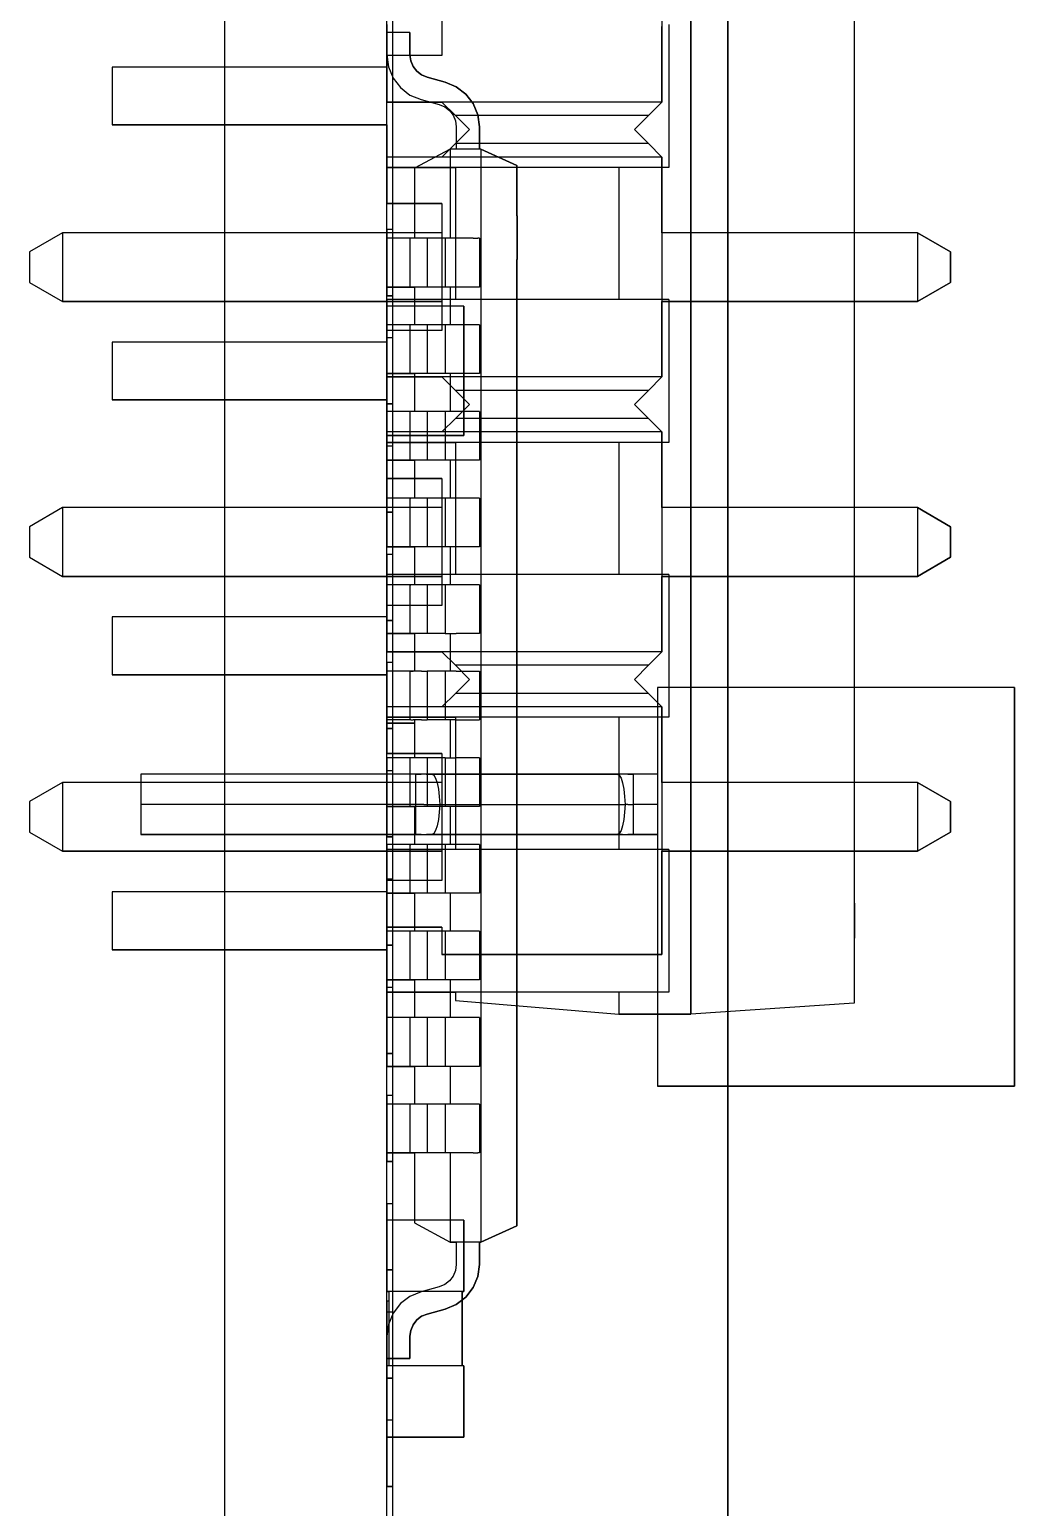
# Model space of a CAD drawing. Header units: inches. Extents: x 0 to 841, y -594 to 0.
# Drawn here: x 547.54 to 565.74, y -295.31 to -268.01 of the extents above; entities that cross this region are included whole.
import ezdxf

# ---------------------------------------------------------------- set-up
doc = ezdxf.new("R2010")
doc.units = ezdxf.units.IN
doc.header["$MEASUREMENT"] = 0

msp = doc.modelspace()

# ---------------------------------------------------------------- linework, layer by layer
at = {"color": 18, "true_color": 0x000000}
for p, q in [((551.146, -165.315), (551.146, -405.315)), ((554.146, -405.315), (554.146, -165.315)), ((559.764, -286.203), (559.764, -247.187)), ((559.764, -247.187), (559.764, -286.203)), ((562.782, -247.391), (562.782, -285.999)), ((554.248, -264.159), (554.248, -312.471)), ((560.448, -303.107), (560.446, -264.159)), ((560.446, -264.159), (560.446, -312.471)), ((559.226, -265.283), (559.226, -269.347)), ((554.248, -266.141), (554.248, -271.705)), ((555.162, -266.141), (555.162, -268.489)), ((554.146, -267.915), (554.146, -268.701)), ((554.146, -267.915), (554.146, -268.701)), ((554.572, -268.065), (554.146, -268.065)), ((554.146, -268.065), (554.146, -268.477)), ((554.572, -268.065), (554.146, -268.065)), ((554.146, -268.065), (554.146, -268.477)), ((554.572, -268.477), (554.572, -268.065)), ((554.572, -268.065), (554.572, -268.477)), ((555.162, -267.951), (555.162, -268.489)), ((559.226, -269.347), (559.226, -267.951)), ((559.354, -267.915), (559.354, -270.555)), ((554.146, -268.701), (549.066, -268.701)), ((549.066, -268.701), (549.066, -269.769)), ((554.146, -268.701), (549.066, -268.701)), ((549.066, -268.701), (549.066, -269.769)), ((554.146, -268.477), (554.176, -268.699)), ((554.146, -268.477), (554.176, -268.699)), ((555.162, -268.489), (554.146, -268.489)), ((554.146, -268.489), (554.146, -269.347)), ((554.146, -268.489), (554.146, -269.347)), ((555.162, -268.489), (554.146, -268.489)), ((554.176, -268.699), (554.26, -268.903)), ((554.176, -268.699), (554.26, -268.903)), ((554.588, -268.587), (554.572, -268.477)), ((554.572, -268.477), (554.588, -268.587)), ((554.63, -268.691), (554.588, -268.587)), ((554.588, -268.587), (554.63, -268.691)), ((554.698, -268.779), (554.63, -268.691)), ((554.63, -268.691), (554.698, -268.779)), ((554.26, -268.903), (554.396, -269.081)), ((554.26, -268.903), (554.396, -269.081)), ((554.786, -268.847), (554.698, -268.779)), ((554.698, -268.779), (554.786, -268.847)), ((554.89, -268.889), (554.786, -268.847)), ((554.786, -268.847), (554.89, -268.889)), ((555.222, -268.979), (554.89, -268.889)), ((554.89, -268.889), (555.222, -268.979)), ((554.396, -269.081), (554.572, -269.217)), ((554.396, -269.081), (554.572, -269.217)), ((554.572, -269.217), (554.778, -269.301)), ((554.572, -269.217), (554.778, -269.301)), ((555.428, -269.065), (555.222, -268.979)), ((555.222, -268.979), (555.428, -269.065)), ((555.604, -269.199), (555.428, -269.065)), ((555.428, -269.065), (555.604, -269.199)), ((555.74, -269.377), (555.604, -269.199)), ((555.604, -269.199), (555.74, -269.377)), ((554.146, -269.347), (555.162, -269.347)), ((555.162, -269.347), (554.146, -269.347)), ((554.778, -269.301), (555.11, -269.391)), ((554.778, -269.301), (555.11, -269.391)), ((555.11, -269.391), (555.214, -269.433)), ((555.11, -269.391), (555.214, -269.433)), ((555.162, -269.347), (555.41, -269.595)), ((555.162, -269.347), (555.41, -269.595)), ((559.226, -269.347), (555.162, -269.347)), ((555.214, -269.433), (555.302, -269.501)), ((555.214, -269.433), (555.302, -269.501)), ((555.302, -269.501), (555.37, -269.589)), ((555.302, -269.501), (555.37, -269.589)), ((555.824, -269.583), (555.74, -269.377)), ((555.74, -269.377), (555.824, -269.583)), ((558.978, -269.595), (559.226, -269.347)), ((559.226, -269.347), (558.978, -269.595)), ((549.066, -269.769), (554.146, -269.769)), ((554.146, -269.769), (549.066, -269.769)), ((554.146, -269.769), (554.146, -270.555)), ((554.146, -269.769), (554.146, -270.555)), ((555.37, -269.589), (555.412, -269.693)), ((555.37, -269.589), (555.412, -269.693)), ((555.41, -269.595), (555.67, -269.855)), ((555.41, -269.595), (555.67, -269.855)), ((558.978, -269.595), (555.41, -269.595)), ((555.412, -269.693), (555.426, -269.803)), ((555.412, -269.693), (555.426, -269.803)), ((555.854, -269.803), (555.824, -269.583)), ((555.824, -269.583), (555.854, -269.803)), ((558.718, -269.855), (558.978, -269.595)), ((558.978, -269.595), (558.718, -269.855)), ((555.67, -269.855), (555.41, -270.115)), ((555.67, -269.855), (555.41, -270.115)), ((555.426, -269.803), (555.426, -270.215)), ((555.426, -269.803), (555.426, -270.215)), ((555.854, -270.215), (555.854, -269.803)), ((555.854, -269.803), (555.854, -270.215)), ((558.978, -270.115), (558.718, -269.855)), ((558.718, -269.855), (558.978, -270.115)), ((555.316, -270.215), (554.654, -270.571)), ((555.316, -270.215), (554.654, -270.571)), ((555.41, -270.115), (555.162, -270.363)), ((555.41, -270.115), (555.162, -270.363)), ((555.426, -270.215), (555.316, -270.215)), ((555.884, -270.215), (555.316, -270.215)), ((555.316, -270.215), (555.316, -271.865)), ((558.978, -270.115), (555.41, -270.115)), ((555.884, -270.215), (555.854, -270.215)), ((556.546, -270.519), (555.884, -270.215)), ((555.884, -270.215), (556.546, -270.519)), ((555.884, -270.215), (555.884, -290.415)), ((559.226, -270.363), (558.978, -270.115)), ((558.978, -270.115), (559.226, -270.363)), ((555.162, -270.363), (554.146, -270.363)), ((554.146, -270.363), (554.146, -271.221)), ((554.146, -270.363), (554.146, -271.221)), ((555.162, -270.363), (554.146, -270.363)), ((554.146, -270.555), (555.416, -270.555)), ((559.354, -270.555), (554.146, -270.555)), ((554.654, -270.571), (554.654, -271.865)), ((554.654, -270.571), (554.654, -271.865)), ((559.226, -270.363), (555.162, -270.363)), ((555.416, -270.555), (555.416, -272.995)), ((555.416, -270.555), (555.416, -272.995)), ((556.546, -271.451), (556.546, -270.519)), ((556.546, -270.519), (556.546, -290.111)), ((558.434, -270.555), (558.434, -272.995)), ((559.226, -271.761), (559.226, -270.363)), ((559.226, -270.363), (559.226, -274.427)), ((554.146, -271.221), (555.162, -271.221)), ((555.162, -271.221), (554.146, -271.221)), ((555.162, -271.221), (555.162, -271.761)), ((555.162, -271.221), (555.162, -273.569)), ((556.552, -271.451), (556.546, -271.451)), ((556.552, -271.451), (556.546, -271.451)), ((556.552, -272.259), (556.552, -271.451)), ((556.552, -271.451), (556.552, -271.463)), ((556.552, -271.463), (556.552, -271.501)), ((556.552, -271.501), (556.552, -271.561)), ((556.552, -271.561), (556.552, -271.639)), ((556.552, -271.639), (556.552, -271.731)), ((548.152, -271.761), (547.542, -272.113)), ((548.152, -271.761), (547.542, -272.113)), ((555.162, -271.761), (548.152, -271.761)), ((548.152, -271.761), (548.152, -273.031)), ((555.162, -271.761), (548.152, -271.761)), ((554.248, -271.705), (554.146, -271.705)), ((554.146, -271.705), (554.146, -272.925)), ((554.146, -271.705), (554.146, -272.925)), ((554.248, -271.705), (554.146, -271.705)), ((554.572, -271.865), (554.146, -271.865)), ((554.146, -271.865), (554.146, -272.765)), ((554.572, -271.865), (554.146, -271.865)), ((554.146, -271.865), (554.146, -272.765)), ((554.248, -271.705), (554.248, -272.925)), ((554.654, -271.865), (554.572, -271.865)), ((554.588, -271.865), (554.572, -271.865)), ((554.572, -271.865), (554.572, -272.765)), ((554.63, -271.865), (554.588, -271.865)), ((554.654, -271.865), (554.588, -271.865)), ((554.698, -271.865), (554.63, -271.865)), ((554.786, -271.865), (554.698, -271.865)), ((554.89, -271.865), (554.786, -271.865)), ((555.222, -271.865), (554.89, -271.865)), ((554.89, -271.865), (554.89, -272.765)), ((555.428, -271.865), (555.222, -271.865)), ((555.222, -271.865), (555.222, -272.765)), ((555.604, -271.865), (555.428, -271.865)), ((555.74, -271.865), (555.604, -271.865)), ((555.74, -271.865), (555.824, -271.865)), ((555.854, -271.865), (555.824, -271.865)), ((555.854, -271.865), (555.854, -272.765)), ((556.552, -271.731), (556.552, -271.829)), ((556.552, -271.829), (556.552, -271.931)), ((556.552, -271.931), (556.552, -272.027)), ((563.95, -271.761), (559.226, -271.761)), ((563.95, -271.761), (559.226, -271.761)), ((564.56, -272.113), (563.95, -271.761)), ((563.95, -271.761), (564.56, -272.113)), ((563.95, -271.761), (563.95, -273.031)), ((547.542, -272.113), (547.542, -272.679)), ((547.542, -272.113), (547.542, -272.679)), ((556.552, -272.027), (556.552, -272.113)), ((556.552, -272.113), (556.552, -272.183)), ((556.552, -272.183), (556.552, -272.231)), ((556.552, -272.231), (556.552, -272.257)), ((564.56, -272.679), (564.56, -272.113)), ((564.56, -272.113), (564.56, -272.679)), ((556.546, -290.111), (556.546, -272.259)), ((556.546, -272.259), (556.552, -272.259)), ((556.55, -272.259), (556.546, -272.259)), ((556.552, -272.259), (556.55, -272.259)), ((556.552, -272.257), (556.552, -272.259)), ((547.542, -272.679), (548.152, -273.031)), ((547.542, -272.679), (548.152, -273.031)), ((554.146, -272.765), (554.572, -272.765)), ((554.572, -272.765), (554.146, -272.765)), ((554.572, -272.765), (554.654, -272.765)), ((554.588, -272.765), (554.572, -272.765)), ((554.63, -272.765), (554.588, -272.765)), ((554.654, -272.765), (554.588, -272.765)), ((554.698, -272.765), (554.63, -272.765)), ((554.654, -272.765), (554.654, -273.465)), ((554.654, -272.765), (554.654, -273.465)), ((554.786, -272.765), (554.698, -272.765)), ((554.89, -272.765), (554.786, -272.765)), ((555.222, -272.765), (554.89, -272.765)), ((555.428, -272.765), (555.222, -272.765)), ((555.316, -272.765), (555.316, -273.465)), ((555.604, -272.765), (555.428, -272.765)), ((555.74, -272.765), (555.604, -272.765)), ((555.824, -272.765), (555.74, -272.765)), ((555.854, -272.765), (555.824, -272.765)), ((563.95, -273.031), (564.56, -272.679)), ((564.56, -272.679), (563.95, -273.031)), ((548.152, -273.031), (555.162, -273.031)), ((555.162, -273.031), (548.152, -273.031)), ((554.146, -272.925), (554.248, -272.925)), ((554.248, -272.925), (554.146, -272.925)), ((555.416, -272.995), (554.146, -272.995)), ((554.146, -272.995), (554.146, -273.781)), ((554.146, -272.995), (554.146, -273.781)), ((559.354, -272.995), (554.146, -272.995)), ((554.248, -272.925), (554.248, -273.705)), ((555.162, -273.031), (555.162, -273.569)), ((559.226, -274.427), (559.226, -273.031)), ((559.226, -273.031), (563.95, -273.031)), ((563.95, -273.031), (559.226, -273.031)), ((559.354, -272.995), (559.354, -275.635)), ((555.568, -273.121), (554.146, -273.121)), ((554.146, -273.121), (554.146, -275.509)), ((554.146, -273.121), (554.146, -275.509)), ((555.568, -273.121), (554.146, -273.121)), ((555.568, -275.509), (555.568, -273.121)), ((555.568, -273.121), (555.568, -275.509)), ((554.572, -273.465), (554.146, -273.465)), ((554.146, -273.465), (554.146, -274.365)), ((554.572, -273.465), (554.146, -273.465)), ((554.146, -273.465), (554.146, -274.365)), ((555.162, -273.569), (554.146, -273.569)), ((554.146, -273.569), (554.146, -274.427)), ((554.146, -273.569), (554.146, -274.427)), ((555.162, -273.569), (554.146, -273.569)), ((554.654, -273.465), (554.572, -273.465)), ((554.588, -273.465), (554.572, -273.465)), ((554.572, -273.465), (554.572, -274.365)), ((554.63, -273.465), (554.588, -273.465)), ((554.654, -273.465), (554.588, -273.465)), ((554.698, -273.465), (554.63, -273.465)), ((554.786, -273.465), (554.698, -273.465)), ((554.89, -273.465), (554.786, -273.465)), ((555.222, -273.465), (554.89, -273.465)), ((554.89, -273.465), (554.89, -274.365)), ((555.428, -273.465), (555.222, -273.465)), ((555.222, -273.465), (555.222, -274.365)), ((555.604, -273.465), (555.428, -273.465)), ((555.74, -273.465), (555.604, -273.465)), ((555.824, -273.465), (555.74, -273.465)), ((555.854, -273.465), (555.824, -273.465)), ((555.854, -273.465), (555.854, -274.365)), ((554.146, -273.781), (549.066, -273.781)), ((549.066, -273.781), (549.066, -274.849)), ((554.146, -273.781), (549.066, -273.781)), ((549.066, -273.781), (549.066, -274.849)), ((554.248, -273.705), (554.146, -273.705)), ((554.146, -273.705), (554.146, -274.925)), ((554.146, -273.705), (554.146, -274.925)), ((554.248, -273.705), (554.146, -273.705)), ((554.248, -273.705), (554.248, -274.925)), ((554.146, -274.365), (554.572, -274.365)), ((554.572, -274.365), (554.146, -274.365)), ((554.146, -274.427), (555.162, -274.427)), ((555.162, -274.427), (554.146, -274.427)), ((554.572, -274.365), (554.654, -274.365)), ((554.588, -274.365), (554.572, -274.365)), ((554.63, -274.365), (554.588, -274.365)), ((554.654, -274.365), (554.588, -274.365)), ((554.698, -274.365), (554.63, -274.365)), ((554.654, -274.365), (554.654, -275.065)), ((554.654, -274.365), (554.654, -275.065)), ((554.786, -274.365), (554.698, -274.365)), ((554.89, -274.365), (554.786, -274.365)), ((555.222, -274.365), (554.89, -274.365)), ((555.162, -274.427), (555.41, -274.675)), ((555.162, -274.427), (555.41, -274.675)), ((559.226, -274.427), (555.162, -274.427)), ((555.428, -274.365), (555.222, -274.365)), ((555.316, -274.365), (555.316, -275.065)), ((555.604, -274.365), (555.428, -274.365)), ((555.74, -274.365), (555.604, -274.365)), ((555.824, -274.365), (555.74, -274.365)), ((555.854, -274.365), (555.824, -274.365)), ((558.978, -274.675), (559.226, -274.427)), ((559.226, -274.427), (558.978, -274.675)), ((555.41, -274.675), (555.67, -274.935)), ((555.41, -274.675), (555.67, -274.935)), ((558.978, -274.675), (555.41, -274.675)), ((558.718, -274.935), (558.978, -274.675)), ((558.978, -274.675), (558.718, -274.935)), ((549.066, -274.849), (554.146, -274.849)), ((554.146, -274.849), (549.066, -274.849)), ((554.146, -274.849), (554.146, -275.635)), ((554.146, -274.849), (554.146, -275.635)), ((554.146, -274.925), (554.248, -274.925)), ((554.248, -274.925), (554.146, -274.925)), ((554.248, -274.925), (554.248, -275.705)), ((555.67, -274.935), (555.41, -275.195)), ((555.67, -274.935), (555.41, -275.195)), ((558.978, -275.195), (558.718, -274.935)), ((558.718, -274.935), (558.978, -275.195)), ((554.572, -275.065), (554.146, -275.065)), ((554.146, -275.065), (554.146, -275.965)), ((554.572, -275.065), (554.146, -275.065)), ((554.146, -275.065), (554.146, -275.965)), ((554.654, -275.065), (554.572, -275.065)), ((554.588, -275.065), (554.572, -275.065)), ((554.572, -275.065), (554.572, -275.965)), ((554.63, -275.065), (554.588, -275.065)), ((554.654, -275.065), (554.588, -275.065)), ((554.698, -275.065), (554.63, -275.065)), ((554.786, -275.065), (554.698, -275.065)), ((554.89, -275.065), (554.786, -275.065)), ((555.222, -275.065), (554.89, -275.065)), ((554.89, -275.065), (554.89, -275.965)), ((555.41, -275.195), (555.162, -275.443)), ((555.41, -275.195), (555.162, -275.443)), ((555.428, -275.065), (555.222, -275.065)), ((555.222, -275.065), (555.222, -275.965)), ((558.978, -275.195), (555.41, -275.195)), ((555.604, -275.065), (555.428, -275.065)), ((555.74, -275.065), (555.604, -275.065)), ((555.824, -275.065), (555.74, -275.065)), ((555.854, -275.065), (555.824, -275.065)), ((555.854, -275.065), (555.854, -275.965)), ((559.226, -275.443), (558.978, -275.195)), ((558.978, -275.195), (559.226, -275.443)), ((555.162, -275.443), (554.146, -275.443)), ((554.146, -275.443), (554.146, -276.301)), ((554.146, -275.443), (554.146, -276.301)), ((555.162, -275.443), (554.146, -275.443)), ((554.146, -275.509), (555.568, -275.509)), ((555.568, -275.509), (554.146, -275.509)), ((559.226, -275.443), (555.162, -275.443)), ((559.226, -276.841), (559.226, -275.443)), ((559.226, -275.443), (559.226, -279.507)), ((554.146, -275.635), (555.416, -275.635)), ((559.354, -275.635), (554.146, -275.635)), ((554.248, -275.705), (554.146, -275.705)), ((554.146, -275.705), (554.146, -276.925)), ((554.146, -275.705), (554.146, -276.925)), ((554.248, -275.705), (554.146, -275.705)), ((554.248, -275.705), (554.248, -276.925)), ((555.416, -275.635), (555.416, -278.075)), ((555.416, -275.635), (555.416, -278.075)), ((558.434, -275.635), (558.434, -278.075)), ((554.146, -275.965), (554.572, -275.965)), ((554.572, -275.965), (554.146, -275.965)), ((554.572, -275.965), (554.654, -275.965)), ((554.588, -275.965), (554.572, -275.965)), ((554.63, -275.965), (554.588, -275.965)), ((554.654, -275.965), (554.588, -275.965)), ((554.698, -275.965), (554.63, -275.965)), ((554.654, -275.965), (554.654, -276.665)), ((554.654, -275.965), (554.654, -276.665)), ((554.786, -275.965), (554.698, -275.965)), ((554.89, -275.965), (554.786, -275.965)), ((555.222, -275.965), (554.89, -275.965)), ((555.428, -275.965), (555.222, -275.965)), ((555.316, -275.965), (555.316, -276.665)), ((555.604, -275.965), (555.428, -275.965)), ((555.74, -275.965), (555.604, -275.965)), ((555.824, -275.965), (555.74, -275.965)), ((555.854, -275.965), (555.824, -275.965)), ((554.146, -276.301), (555.162, -276.301)), ((555.162, -276.301), (554.146, -276.301)), ((555.162, -276.301), (555.162, -276.841)), ((555.162, -276.301), (555.162, -278.649)), ((548.152, -276.841), (547.542, -277.193)), ((548.152, -276.841), (547.542, -277.193)), ((555.162, -276.841), (548.152, -276.841)), ((548.152, -276.841), (548.152, -278.111)), ((555.162, -276.841), (548.152, -276.841)), ((554.572, -276.665), (554.146, -276.665)), ((554.146, -276.665), (554.146, -277.565)), ((554.572, -276.665), (554.146, -276.665)), ((554.146, -276.665), (554.146, -277.565)), ((554.588, -276.665), (554.572, -276.665)), ((554.572, -276.665), (554.588, -276.665)), ((554.572, -276.665), (554.572, -277.565)), ((554.654, -276.665), (554.588, -276.665)), ((554.63, -276.665), (554.588, -276.665)), ((554.654, -276.665), (554.588, -276.665)), ((554.698, -276.665), (554.63, -276.665)), ((554.786, -276.665), (554.698, -276.665)), ((554.89, -276.665), (554.786, -276.665)), ((555.222, -276.665), (554.89, -276.665)), ((554.89, -276.665), (554.89, -277.565)), ((555.428, -276.665), (555.222, -276.665)), ((555.222, -276.665), (555.222, -277.565)), ((555.604, -276.665), (555.428, -276.665)), ((555.74, -276.665), (555.604, -276.665)), ((555.824, -276.665), (555.74, -276.665)), ((555.854, -276.665), (555.824, -276.665)), ((555.854, -276.665), (555.854, -277.565)), ((563.95, -276.841), (559.226, -276.841)), ((563.95, -276.841), (559.226, -276.841)), ((564.56, -277.193), (563.95, -276.841)), ((563.95, -276.841), (564.56, -277.193)), ((563.95, -276.841), (563.95, -278.111)), ((554.146, -276.925), (554.248, -276.925)), ((554.248, -276.925), (554.146, -276.925)), ((554.248, -276.925), (554.248, -277.705)), ((547.542, -277.193), (547.542, -277.759)), ((547.542, -277.193), (547.542, -277.759)), ((564.56, -277.759), (564.56, -277.193)), ((564.56, -277.193), (564.56, -277.759)), ((554.146, -277.565), (554.572, -277.565)), ((554.572, -277.565), (554.146, -277.565)), ((554.248, -277.705), (554.146, -277.705)), ((554.146, -277.705), (554.146, -278.925)), ((554.146, -277.705), (554.146, -278.925)), ((554.248, -277.705), (554.146, -277.705)), ((554.248, -277.705), (554.248, -278.925)), ((554.572, -277.565), (554.588, -277.565)), ((554.572, -277.565), (554.588, -277.565)), ((554.588, -277.565), (554.654, -277.565)), ((554.63, -277.565), (554.588, -277.565)), ((554.654, -277.565), (554.588, -277.565)), ((554.698, -277.565), (554.63, -277.565)), ((554.654, -277.565), (554.654, -278.265)), ((554.654, -277.565), (554.654, -278.265)), ((554.786, -277.565), (554.698, -277.565)), ((554.89, -277.565), (554.786, -277.565)), ((555.222, -277.565), (554.89, -277.565)), ((555.428, -277.565), (555.222, -277.565)), ((555.316, -277.565), (555.316, -278.265)), ((555.604, -277.565), (555.428, -277.565)), ((555.74, -277.565), (555.604, -277.565)), ((555.824, -277.565), (555.74, -277.565)), ((555.854, -277.565), (555.824, -277.565)), ((547.542, -277.759), (548.152, -278.111)), ((547.542, -277.759), (548.152, -278.111)), ((563.95, -278.111), (564.56, -277.759)), ((564.56, -277.759), (563.95, -278.111)), ((548.152, -278.111), (555.162, -278.111)), ((555.162, -278.111), (548.152, -278.111)), ((555.416, -278.075), (554.146, -278.075)), ((554.146, -278.075), (554.146, -278.861)), ((554.146, -278.075), (554.146, -278.861)), ((559.354, -278.075), (554.146, -278.075)), ((555.162, -278.111), (555.162, -278.649)), ((559.226, -279.507), (559.226, -278.111)), ((559.226, -278.111), (563.95, -278.111)), ((563.95, -278.111), (559.226, -278.111)), ((559.354, -278.075), (559.354, -280.715)), ((554.572, -278.265), (554.146, -278.265)), ((554.146, -278.265), (554.146, -279.165)), ((554.572, -278.265), (554.146, -278.265)), ((554.146, -278.265), (554.146, -279.165)), ((554.588, -278.265), (554.572, -278.265)), ((554.572, -278.265), (554.588, -278.265)), ((554.572, -278.265), (554.572, -279.165)), ((554.654, -278.265), (554.588, -278.265)), ((554.63, -278.265), (554.588, -278.265)), ((554.654, -278.265), (554.588, -278.265)), ((554.698, -278.265), (554.63, -278.265)), ((554.786, -278.265), (554.698, -278.265)), ((554.89, -278.265), (554.786, -278.265)), ((555.222, -278.265), (554.89, -278.265)), ((554.89, -278.265), (554.89, -279.165)), ((555.428, -278.265), (555.222, -278.265)), ((555.222, -278.265), (555.222, -279.165)), ((555.604, -278.265), (555.428, -278.265)), ((555.74, -278.265), (555.604, -278.265)), ((555.824, -278.265), (555.74, -278.265)), ((555.854, -278.265), (555.824, -278.265)), ((555.854, -278.265), (555.854, -279.165)), ((555.162, -278.649), (554.146, -278.649)), ((554.146, -278.649), (554.146, -279.507)), ((554.146, -278.649), (554.146, -279.507)), ((555.162, -278.649), (554.146, -278.649)), ((554.146, -278.861), (549.066, -278.861)), ((549.066, -278.861), (549.066, -279.929)), ((554.146, -278.861), (549.066, -278.861)), ((549.066, -278.861), (549.066, -279.929)), ((554.146, -278.925), (554.248, -278.925)), ((554.248, -278.925), (554.146, -278.925)), ((554.248, -278.925), (554.248, -279.705)), ((554.146, -279.165), (554.572, -279.165)), ((554.572, -279.165), (554.146, -279.165)), ((554.572, -279.165), (554.654, -279.165)), ((554.588, -279.165), (554.572, -279.165)), ((554.63, -279.165), (554.588, -279.165)), ((554.654, -279.165), (554.588, -279.165)), ((554.698, -279.165), (554.63, -279.165)), ((554.654, -279.165), (554.654, -279.865)), ((554.654, -279.165), (554.654, -279.865)), ((554.786, -279.165), (554.698, -279.165)), ((554.89, -279.165), (554.786, -279.165)), ((555.222, -279.165), (554.89, -279.165)), ((555.222, -279.165), (555.428, -279.165)), ((555.316, -279.165), (555.316, -279.865)), ((555.604, -279.165), (555.428, -279.165)), ((555.74, -279.165), (555.604, -279.165)), ((555.824, -279.165), (555.74, -279.165)), ((555.854, -279.165), (555.824, -279.165)), ((554.146, -279.507), (555.162, -279.507)), ((555.162, -279.507), (554.146, -279.507)), ((555.162, -279.507), (555.41, -279.755)), ((555.162, -279.507), (555.41, -279.755)), ((559.226, -279.507), (555.162, -279.507)), ((558.978, -279.755), (559.226, -279.507)), ((559.226, -279.507), (558.978, -279.755)), ((554.248, -279.705), (554.146, -279.705)), ((554.146, -279.705), (554.146, -280.925)), ((554.146, -279.705), (554.146, -280.925)), ((554.248, -279.705), (554.146, -279.705)), ((554.572, -279.865), (554.146, -279.865)), ((554.146, -279.865), (554.146, -280.765)), ((554.572, -279.865), (554.146, -279.865)), ((554.146, -279.865), (554.146, -280.765)), ((554.248, -279.705), (554.248, -280.925)), ((554.63, -279.865), (554.572, -279.865)), ((554.588, -279.865), (554.572, -279.865)), ((554.572, -279.865), (554.572, -280.765)), ((554.588, -279.865), (554.63, -279.865)), ((554.654, -279.865), (554.588, -279.865)), ((554.654, -279.865), (554.63, -279.865)), ((554.698, -279.865), (554.63, -279.865)), ((554.786, -279.865), (554.698, -279.865)), ((554.786, -279.865), (554.89, -279.865)), ((555.222, -279.865), (554.89, -279.865)), ((554.89, -279.865), (554.89, -280.765)), ((555.428, -279.865), (555.222, -279.865)), ((555.222, -279.865), (555.222, -280.765)), ((555.41, -279.755), (555.67, -280.015)), ((555.41, -279.755), (555.67, -280.015)), ((558.978, -279.755), (555.41, -279.755)), ((555.428, -279.865), (555.604, -279.865)), ((555.604, -279.865), (555.74, -279.865)), ((555.74, -279.865), (555.824, -279.865)), ((555.824, -279.865), (555.854, -279.865)), ((555.854, -279.865), (555.854, -280.765)), ((558.718, -280.015), (558.978, -279.755)), ((558.978, -279.755), (558.718, -280.015)), ((549.066, -279.929), (554.146, -279.929)), ((554.146, -279.929), (549.066, -279.929)), ((554.146, -279.929), (554.146, -280.715)), ((554.146, -279.929), (554.146, -280.715)), ((555.67, -280.015), (555.41, -280.275)), ((555.67, -280.015), (555.41, -280.275)), ((558.978, -280.275), (558.718, -280.015)), ((558.718, -280.015), (558.978, -280.275)), ((565.742, -280.165), (559.146, -280.165)), ((559.146, -280.165), (559.146, -281.767)), ((559.146, -280.165), (559.146, -280.735)), ((565.742, -280.165), (559.146, -280.165)), ((565.742, -287.531), (565.742, -280.165)), ((565.742, -280.165), (565.742, -280.735)), ((555.41, -280.275), (555.162, -280.523)), ((555.41, -280.275), (555.162, -280.523)), ((558.978, -280.275), (555.41, -280.275)), ((559.226, -280.523), (558.978, -280.275)), ((558.978, -280.275), (559.226, -280.523)), ((555.162, -280.523), (554.146, -280.523)), ((554.146, -280.523), (554.146, -281.381)), ((554.146, -280.523), (554.146, -281.381)), ((555.162, -280.523), (554.146, -280.523)), ((554.146, -280.715), (555.416, -280.715)), ((559.354, -280.715), (554.146, -280.715)), ((559.226, -280.523), (555.162, -280.523)), ((555.416, -280.715), (555.416, -283.155)), ((555.416, -280.715), (555.416, -283.155)), ((558.434, -280.715), (558.434, -283.155)), ((559.226, -281.921), (559.226, -280.523)), ((559.226, -280.523), (559.226, -285.095)), ((554.146, -280.765), (554.146, -280.823)), ((554.572, -280.765), (554.146, -280.765)), ((554.146, -280.765), (554.146, -280.823)), ((554.146, -280.823), (554.654, -280.823)), ((554.654, -280.823), (554.146, -280.823)), ((554.146, -280.925), (554.248, -280.925)), ((554.248, -280.925), (554.146, -280.925)), ((554.248, -280.925), (554.248, -281.705)), ((554.588, -280.765), (554.572, -280.765)), ((554.588, -280.765), (554.63, -280.765)), ((554.698, -280.765), (554.63, -280.765)), ((554.654, -280.765), (554.654, -281.465)), ((554.654, -280.823), (554.654, -281.465)), ((554.786, -280.765), (554.698, -280.765)), ((554.786, -280.765), (554.89, -280.765)), ((555.222, -280.765), (554.89, -280.765)), ((555.428, -280.765), (555.222, -280.765)), ((555.316, -280.765), (555.316, -281.465)), ((555.428, -280.765), (555.604, -280.765)), ((555.604, -280.765), (555.74, -280.765)), ((555.74, -280.765), (555.824, -280.765)), ((555.824, -280.765), (555.854, -280.765)), ((559.146, -280.735), (559.146, -281.329)), ((565.742, -280.735), (565.742, -281.329)), ((554.146, -281.381), (555.162, -281.381)), ((555.162, -281.381), (554.146, -281.381)), ((554.572, -281.465), (554.146, -281.465)), ((554.146, -281.465), (554.146, -282.365)), ((554.572, -281.465), (554.146, -281.465)), ((554.146, -281.465), (554.146, -282.365)), ((554.654, -281.465), (554.572, -281.465)), ((554.588, -281.465), (554.572, -281.465)), ((554.572, -281.465), (554.572, -282.365)), ((554.63, -281.465), (554.588, -281.465)), ((554.654, -281.465), (554.588, -281.465)), ((554.698, -281.465), (554.63, -281.465)), ((554.786, -281.465), (554.698, -281.465)), ((554.89, -281.465), (554.786, -281.465)), ((555.222, -281.465), (554.89, -281.465)), ((554.89, -281.465), (554.89, -282.365)), ((555.162, -281.381), (555.162, -281.921)), ((555.162, -281.381), (555.162, -283.729)), ((555.222, -281.465), (555.428, -281.465)), ((555.222, -281.465), (555.222, -282.365)), ((555.604, -281.465), (555.428, -281.465)), ((555.74, -281.465), (555.604, -281.465)), ((555.824, -281.465), (555.74, -281.465)), ((555.854, -281.465), (555.824, -281.465)), ((555.854, -281.465), (555.854, -282.365)), ((559.146, -281.329), (559.146, -281.935)), ((565.742, -281.329), (565.742, -281.935)), ((554.676, -281.767), (549.596, -281.767)), ((549.596, -281.767), (549.596, -282.325)), ((549.596, -281.767), (549.596, -281.785)), ((554.676, -281.767), (549.596, -281.767)), ((549.596, -281.785), (549.596, -281.841)), ((554.248, -281.705), (554.146, -281.705)), ((554.146, -281.705), (554.146, -282.925)), ((554.146, -281.705), (554.146, -282.925)), ((554.248, -281.705), (554.146, -281.705)), ((554.248, -281.705), (554.248, -282.925)), ((554.776, -281.767), (554.676, -281.767)), ((554.676, -281.767), (554.676, -281.785)), ((554.676, -281.767), (554.776, -281.767)), ((554.676, -281.785), (554.676, -281.841)), ((554.874, -281.767), (554.776, -281.767)), ((554.874, -281.767), (554.776, -281.767)), ((554.974, -281.767), (554.874, -281.767)), ((554.874, -281.767), (554.974, -281.767)), ((556.75, -281.767), (554.878, -281.767)), ((558.4, -281.767), (554.974, -281.767)), ((554.974, -281.767), (555.012, -281.785)), ((554.974, -281.767), (558.4, -281.767)), ((555.012, -281.785), (555.046, -281.841)), ((558.496, -281.767), (556.75, -281.767)), ((558.598, -281.767), (558.4, -281.767)), ((558.4, -281.767), (558.438, -281.785)), ((558.498, -281.767), (558.4, -281.767)), ((558.438, -281.785), (558.472, -281.841)), ((558.598, -281.767), (558.498, -281.767)), ((558.698, -281.767), (558.598, -281.767)), ((558.598, -281.767), (558.698, -281.767)), ((559.146, -281.767), (558.6, -281.767)), ((559.146, -281.767), (558.698, -281.767)), ((558.698, -281.767), (558.698, -281.785)), ((559.146, -281.767), (558.698, -281.767)), ((558.698, -281.785), (558.698, -281.841)), ((548.152, -281.921), (547.542, -282.273)), ((548.152, -281.921), (547.542, -282.273)), ((555.162, -281.921), (548.152, -281.921)), ((548.152, -281.921), (548.152, -283.191)), ((555.162, -281.921), (548.152, -281.921)), ((549.596, -281.841), (549.596, -281.929)), ((549.596, -281.929), (549.596, -282.045)), ((549.596, -282.045), (549.596, -282.181)), ((554.676, -281.841), (554.676, -281.929)), ((554.676, -281.929), (554.676, -282.045)), ((554.676, -282.045), (554.676, -282.181)), ((555.046, -281.841), (555.076, -281.929)), ((555.076, -281.929), (555.098, -282.045)), ((555.098, -282.045), (555.112, -282.181)), ((558.472, -281.841), (558.502, -281.929)), ((558.502, -281.929), (558.524, -282.045)), ((558.524, -282.045), (558.538, -282.181)), ((558.698, -281.841), (558.698, -281.929)), ((558.698, -281.929), (558.698, -282.045)), ((558.698, -282.045), (558.698, -282.181)), ((559.146, -281.935), (559.146, -282.547)), ((563.95, -281.921), (559.226, -281.921)), ((563.95, -281.921), (559.226, -281.921)), ((564.56, -282.273), (563.95, -281.921)), ((563.95, -281.921), (564.56, -282.273)), ((563.95, -281.921), (563.95, -283.191)), ((565.742, -281.935), (565.742, -282.547)), ((547.542, -282.273), (547.542, -282.839)), ((547.542, -282.273), (547.542, -282.839)), ((549.596, -282.181), (549.596, -282.325)), ((549.596, -282.325), (549.596, -282.883)), ((549.596, -282.325), (549.596, -282.469)), ((554.676, -282.325), (549.596, -282.325)), ((554.676, -282.181), (554.676, -282.325)), ((554.826, -282.325), (554.676, -282.325)), ((554.676, -282.325), (554.676, -282.469)), ((554.826, -282.325), (554.976, -282.325)), ((554.976, -282.325), (555.124, -282.325)), ((555.112, -282.181), (555.124, -282.325)), ((555.124, -282.325), (555.112, -282.469)), ((555.124, -282.325), (558.55, -282.325)), ((558.538, -282.181), (558.55, -282.325)), ((558.55, -282.325), (558.538, -282.469)), ((558.598, -282.325), (558.55, -282.325)), ((558.598, -282.325), (558.648, -282.325)), ((558.648, -282.325), (558.698, -282.325)), ((558.698, -282.181), (558.698, -282.325)), ((558.698, -282.325), (558.698, -282.469)), ((559.146, -282.325), (558.698, -282.325)), ((564.56, -282.839), (564.56, -282.273)), ((564.56, -282.273), (564.56, -282.839)), ((549.596, -282.469), (549.596, -282.605)), ((549.596, -282.605), (549.596, -282.719)), ((554.146, -282.365), (554.572, -282.365)), ((554.572, -282.365), (554.146, -282.365)), ((554.572, -282.365), (554.588, -282.365)), ((554.572, -282.365), (554.588, -282.365)), ((554.588, -282.365), (554.654, -282.365)), ((554.63, -282.365), (554.588, -282.365)), ((554.654, -282.365), (554.588, -282.365)), ((554.698, -282.365), (554.63, -282.365)), ((554.654, -282.365), (554.654, -283.065)), ((554.654, -282.365), (554.654, -283.065)), ((554.676, -282.469), (554.676, -282.605)), ((554.676, -282.605), (554.676, -282.719)), ((554.786, -282.365), (554.698, -282.365)), ((554.89, -282.365), (554.786, -282.365)), ((555.222, -282.365), (554.89, -282.365)), ((555.098, -282.605), (555.076, -282.719)), ((555.112, -282.469), (555.098, -282.605)), ((555.428, -282.365), (555.222, -282.365)), ((555.316, -282.365), (555.316, -283.065)), ((555.604, -282.365), (555.428, -282.365)), ((555.74, -282.365), (555.604, -282.365)), ((555.824, -282.365), (555.74, -282.365)), ((555.854, -282.365), (555.824, -282.365)), ((558.524, -282.605), (558.502, -282.719)), ((558.538, -282.469), (558.524, -282.605)), ((558.698, -282.469), (558.698, -282.605)), ((558.698, -282.605), (558.698, -282.719)), ((559.146, -282.547), (559.146, -283.155)), ((565.742, -282.547), (565.742, -283.155)), ((547.542, -282.839), (548.152, -283.191)), ((547.542, -282.839), (548.152, -283.191)), ((549.596, -282.719), (549.596, -282.809)), ((549.596, -282.809), (549.596, -282.865)), ((549.596, -282.865), (549.596, -282.883)), ((549.596, -282.883), (554.676, -282.883)), ((554.676, -282.883), (549.596, -282.883)), ((554.676, -282.719), (554.676, -282.809)), ((554.676, -282.809), (554.676, -282.865)), ((554.676, -282.865), (554.676, -282.883)), ((554.676, -282.883), (554.778, -282.883)), ((554.778, -282.883), (554.676, -282.883)), ((554.778, -282.883), (554.876, -282.883)), ((554.778, -282.883), (554.876, -282.883)), ((554.876, -282.883), (554.974, -282.883)), ((554.974, -282.883), (554.876, -282.883)), ((558.496, -282.883), (554.88, -282.883)), ((555.012, -282.865), (554.974, -282.883)), ((554.974, -282.883), (558.4, -282.883)), ((558.4, -282.883), (554.974, -282.883)), ((555.046, -282.809), (555.012, -282.865)), ((555.076, -282.719), (555.046, -282.809)), ((558.438, -282.865), (558.4, -282.883)), ((558.4, -282.883), (558.496, -282.883)), ((558.4, -282.883), (558.498, -282.883)), ((558.472, -282.809), (558.438, -282.865)), ((558.502, -282.719), (558.472, -282.809)), ((558.496, -282.883), (558.598, -282.883)), ((558.498, -282.883), (558.598, -282.883)), ((558.598, -282.883), (558.698, -282.883)), ((558.698, -282.883), (558.598, -282.883)), ((559.146, -282.883), (558.6, -282.883)), ((558.698, -282.719), (558.698, -282.809)), ((558.698, -282.809), (558.698, -282.865)), ((558.698, -282.865), (558.698, -282.883)), ((558.698, -282.883), (559.146, -282.883)), ((558.698, -282.883), (559.146, -282.883)), ((559.146, -282.883), (559.146, -287.531)), ((563.95, -283.191), (564.56, -282.839)), ((564.56, -282.839), (563.95, -283.191)), ((554.146, -282.925), (554.248, -282.925)), ((554.248, -282.925), (554.146, -282.925)), ((554.572, -283.065), (554.146, -283.065)), ((554.146, -283.065), (554.146, -283.965)), ((554.572, -283.065), (554.146, -283.065)), ((554.146, -283.065), (554.146, -283.965)), ((555.416, -283.155), (554.146, -283.155)), ((554.146, -283.155), (554.146, -283.941)), ((554.146, -283.155), (554.146, -283.941)), ((559.354, -283.155), (554.146, -283.155)), ((554.248, -282.925), (554.248, -283.705)), ((554.588, -283.065), (554.572, -283.065)), ((554.572, -283.065), (554.588, -283.065)), ((554.572, -283.065), (554.572, -283.965)), ((554.654, -283.065), (554.588, -283.065)), ((554.63, -283.065), (554.588, -283.065)), ((554.654, -283.065), (554.588, -283.065)), ((554.698, -283.065), (554.63, -283.065)), ((554.786, -283.065), (554.698, -283.065)), ((554.89, -283.065), (554.786, -283.065)), ((555.222, -283.065), (554.89, -283.065)), ((554.89, -283.065), (554.89, -283.965)), ((555.428, -283.065), (555.222, -283.065)), ((555.222, -283.065), (555.222, -283.965)), ((555.604, -283.065), (555.428, -283.065)), ((555.74, -283.065), (555.604, -283.065)), ((555.824, -283.065), (555.74, -283.065)), ((555.854, -283.065), (555.824, -283.065)), ((555.854, -283.065), (555.854, -283.965)), ((559.146, -283.155), (559.146, -283.751)), ((559.354, -283.155), (559.354, -285.795)), ((565.742, -283.155), (565.742, -283.751)), ((548.152, -283.191), (555.162, -283.191)), ((555.162, -283.191), (548.152, -283.191)), ((555.162, -283.191), (555.162, -283.729)), ((559.226, -285.095), (559.226, -283.191)), ((559.226, -283.191), (563.95, -283.191)), ((563.95, -283.191), (559.226, -283.191)), ((554.248, -283.705), (554.146, -283.705)), ((554.146, -283.705), (554.146, -284.925)), ((554.146, -283.705), (554.146, -284.925)), ((554.248, -283.705), (554.146, -283.705)), ((554.248, -283.705), (554.248, -284.925)), ((554.146, -283.941), (549.066, -283.941)), ((549.066, -283.941), (549.066, -285.009)), ((554.146, -283.941), (549.066, -283.941)), ((549.066, -283.941), (549.066, -285.009)), ((555.162, -283.729), (554.146, -283.729)), ((554.146, -283.729), (554.146, -284.593)), ((554.146, -283.729), (554.146, -284.593)), ((555.162, -283.729), (554.146, -283.729)), ((554.146, -283.965), (554.572, -283.965)), ((554.572, -283.965), (554.146, -283.965)), ((554.572, -283.965), (554.588, -283.965)), ((554.572, -283.965), (554.588, -283.965)), ((554.588, -283.965), (554.654, -283.965)), ((554.63, -283.965), (554.588, -283.965)), ((554.654, -283.965), (554.588, -283.965)), ((554.698, -283.965), (554.63, -283.965)), ((554.654, -283.965), (554.654, -284.665)), ((554.654, -283.965), (554.654, -284.665)), ((554.786, -283.965), (554.698, -283.965)), ((554.89, -283.965), (554.786, -283.965)), ((555.222, -283.965), (554.89, -283.965)), ((555.428, -283.965), (555.222, -283.965)), ((555.316, -283.965), (555.316, -284.665)), ((555.604, -283.965), (555.428, -283.965)), ((555.74, -283.965), (555.604, -283.965)), ((555.824, -283.965), (555.74, -283.965)), ((555.854, -283.965), (555.824, -283.965)), ((559.146, -283.751), (559.146, -284.329)), ((565.742, -283.751), (565.742, -284.329)), ((562.784, -284.151), (562.782, -284.151)), ((562.788, -284.151), (562.784, -284.151)), ((562.788, -284.151), (562.788, -284.157)), ((562.788, -284.157), (562.788, -284.181)), ((562.788, -284.181), (562.788, -284.225)), ((562.788, -284.225), (562.788, -284.285)), ((559.146, -284.329), (559.146, -284.879)), ((562.788, -284.285), (562.788, -284.355)), ((562.788, -284.355), (562.788, -284.435)), ((562.788, -284.435), (562.788, -284.515)), ((562.788, -284.515), (562.788, -284.595)), ((565.742, -284.329), (565.742, -284.879)), ((554.146, -284.593), (555.162, -284.593)), ((555.162, -284.593), (554.146, -284.593)), ((554.572, -284.665), (554.146, -284.665)), ((554.146, -284.665), (554.146, -285.565)), ((554.572, -284.665), (554.146, -284.665)), ((554.146, -284.665), (554.146, -285.565)), ((554.654, -284.665), (554.572, -284.665)), ((554.588, -284.665), (554.572, -284.665)), ((554.572, -284.665), (554.572, -285.565)), ((554.63, -284.665), (554.588, -284.665)), ((554.654, -284.665), (554.588, -284.665)), ((554.698, -284.665), (554.63, -284.665)), ((554.786, -284.665), (554.698, -284.665)), ((554.89, -284.665), (554.786, -284.665)), ((555.222, -284.665), (554.89, -284.665)), ((554.89, -284.665), (554.89, -285.565)), ((555.162, -284.593), (555.162, -285.095)), ((555.162, -284.593), (555.162, -285.095)), ((555.428, -284.665), (555.222, -284.665)), ((555.222, -284.665), (555.222, -285.565)), ((555.604, -284.665), (555.428, -284.665)), ((555.74, -284.665), (555.604, -284.665)), ((555.824, -284.665), (555.74, -284.665)), ((555.854, -284.665), (555.824, -284.665)), ((555.854, -284.665), (555.854, -285.565)), ((562.786, -284.799), (562.782, -284.799)), ((562.788, -284.799), (562.786, -284.799)), ((562.788, -284.595), (562.788, -284.665)), ((562.788, -284.665), (562.788, -284.725)), ((562.788, -284.725), (562.788, -284.767)), ((562.788, -284.767), (562.788, -284.793)), ((562.788, -284.793), (562.788, -284.799)), ((549.066, -285.009), (554.146, -285.009)), ((554.146, -285.009), (549.066, -285.009)), ((554.146, -284.925), (554.248, -284.925)), ((554.248, -284.925), (554.146, -284.925)), ((554.146, -285.009), (554.146, -285.795)), ((554.146, -285.009), (554.146, -285.795)), ((554.248, -284.925), (554.248, -285.705)), ((559.146, -284.879), (559.146, -285.393)), ((565.742, -284.879), (565.742, -285.393)), ((555.162, -285.095), (559.226, -285.095)), ((559.226, -285.095), (555.162, -285.095)), ((554.146, -285.565), (554.572, -285.565)), ((554.572, -285.565), (554.146, -285.565)), ((554.572, -285.565), (554.654, -285.565)), ((554.588, -285.565), (554.572, -285.565)), ((554.63, -285.565), (554.588, -285.565)), ((554.654, -285.565), (554.588, -285.565)), ((554.698, -285.565), (554.63, -285.565)), ((554.654, -285.565), (554.654, -286.265)), ((554.654, -285.565), (554.654, -286.265)), ((554.786, -285.565), (554.698, -285.565)), ((554.89, -285.565), (554.786, -285.565)), ((555.222, -285.565), (554.89, -285.565)), ((555.428, -285.565), (555.222, -285.565)), ((555.316, -285.565), (555.316, -286.265)), ((555.604, -285.565), (555.428, -285.565)), ((555.74, -285.565), (555.604, -285.565)), ((555.824, -285.565), (555.74, -285.565)), ((555.854, -285.565), (555.824, -285.565)), ((559.146, -285.393), (559.146, -285.867)), ((565.742, -285.393), (565.742, -285.867)), ((554.248, -285.705), (554.146, -285.705)), ((554.146, -285.705), (554.146, -286.925)), ((554.146, -285.705), (554.146, -286.925)), ((554.248, -285.705), (554.146, -285.705)), ((554.146, -285.795), (555.416, -285.795)), ((559.354, -285.795), (554.146, -285.795)), ((554.248, -285.705), (554.248, -286.925)), ((555.416, -285.795), (555.416, -285.949)), ((555.416, -285.795), (555.416, -285.949)), ((558.434, -285.795), (558.434, -286.203)), ((559.146, -285.867), (559.146, -286.289)), ((565.742, -285.867), (565.742, -286.289)), ((555.416, -285.949), (558.434, -286.203)), ((555.416, -285.949), (558.434, -286.203)), ((562.782, -285.999), (559.764, -286.203)), ((554.572, -286.265), (554.146, -286.265)), ((554.146, -286.265), (554.146, -287.165)), ((554.572, -286.265), (554.146, -286.265)), ((554.146, -286.265), (554.146, -287.165)), ((554.654, -286.265), (554.572, -286.265)), ((554.588, -286.265), (554.572, -286.265)), ((554.572, -286.265), (554.572, -287.165)), ((554.63, -286.265), (554.588, -286.265)), ((554.654, -286.265), (554.588, -286.265)), ((554.698, -286.265), (554.63, -286.265)), ((554.786, -286.265), (554.698, -286.265)), ((554.89, -286.265), (554.786, -286.265)), ((555.222, -286.265), (554.89, -286.265)), ((554.89, -286.265), (554.89, -287.165)), ((555.428, -286.265), (555.222, -286.265)), ((555.222, -286.265), (555.222, -287.165)), ((555.604, -286.265), (555.428, -286.265)), ((555.74, -286.265), (555.604, -286.265)), ((555.824, -286.265), (555.74, -286.265)), ((555.854, -286.265), (555.824, -286.265)), ((555.854, -286.265), (555.854, -287.165)), ((558.434, -286.203), (559.764, -286.203)), ((559.764, -286.203), (558.434, -286.203)), ((559.146, -286.289), (559.146, -286.657)), ((565.742, -286.289), (565.742, -286.657)), ((559.146, -286.657), (559.146, -286.967)), ((565.742, -286.657), (565.742, -286.967)), ((554.146, -286.925), (554.248, -286.925)), ((554.248, -286.925), (554.146, -286.925)), ((554.248, -286.925), (554.248, -287.705)), ((559.146, -286.967), (559.146, -287.211)), ((565.742, -286.967), (565.742, -287.211)), ((554.146, -287.165), (554.572, -287.165)), ((554.572, -287.165), (554.146, -287.165)), ((554.572, -287.165), (554.654, -287.165)), ((554.588, -287.165), (554.572, -287.165)), ((554.63, -287.165), (554.588, -287.165)), ((554.654, -287.165), (554.588, -287.165)), ((554.698, -287.165), (554.63, -287.165)), ((554.654, -287.165), (554.654, -287.865)), ((554.654, -287.165), (554.654, -287.865)), ((554.786, -287.165), (554.698, -287.165)), ((554.89, -287.165), (554.786, -287.165)), ((555.222, -287.165), (554.89, -287.165)), ((555.428, -287.165), (555.222, -287.165)), ((555.316, -287.165), (555.316, -287.865)), ((555.604, -287.165), (555.428, -287.165)), ((555.74, -287.165), (555.604, -287.165)), ((555.824, -287.165), (555.74, -287.165)), ((555.854, -287.165), (555.824, -287.165)), ((559.146, -287.211), (559.146, -287.389)), ((565.742, -287.211), (565.742, -287.389)), ((559.146, -287.389), (559.146, -287.495)), ((559.146, -287.495), (559.146, -287.531)), ((559.146, -287.531), (565.742, -287.531)), ((565.742, -287.531), (559.146, -287.531)), ((565.742, -287.389), (565.742, -287.495)), ((565.742, -287.495), (565.742, -287.531)), ((554.248, -287.705), (554.146, -287.705)), ((554.146, -287.705), (554.146, -288.925)), ((554.146, -287.705), (554.146, -288.925)), ((554.248, -287.705), (554.146, -287.705)), ((554.248, -287.705), (554.248, -288.925)), ((554.572, -287.865), (554.146, -287.865)), ((554.146, -287.865), (554.146, -288.765)), ((554.572, -287.865), (554.146, -287.865)), ((554.146, -287.865), (554.146, -288.765)), ((554.654, -287.865), (554.572, -287.865)), ((554.588, -287.865), (554.572, -287.865)), ((554.572, -287.865), (554.572, -288.765)), ((554.63, -287.865), (554.588, -287.865)), ((554.654, -287.865), (554.588, -287.865)), ((554.698, -287.865), (554.63, -287.865)), ((554.786, -287.865), (554.698, -287.865)), ((554.89, -287.865), (554.786, -287.865)), ((555.222, -287.865), (554.89, -287.865)), ((554.89, -287.865), (554.89, -288.765)), ((555.428, -287.865), (555.222, -287.865)), ((555.222, -287.865), (555.222, -288.765)), ((555.604, -287.865), (555.428, -287.865)), ((555.74, -287.865), (555.604, -287.865)), ((555.824, -287.865), (555.74, -287.865)), ((555.854, -287.865), (555.824, -287.865)), ((555.854, -287.865), (555.854, -288.765)), ((554.146, -288.765), (554.572, -288.765)), ((554.572, -288.765), (554.146, -288.765)), ((554.572, -288.765), (554.654, -288.765)), ((554.588, -288.765), (554.572, -288.765)), ((554.63, -288.765), (554.588, -288.765)), ((554.654, -288.765), (554.588, -288.765)), ((554.698, -288.765), (554.63, -288.765)), ((554.654, -288.765), (554.654, -290.059)), ((554.654, -288.765), (554.654, -290.059)), ((554.786, -288.765), (554.698, -288.765)), ((554.89, -288.765), (554.786, -288.765)), ((555.222, -288.765), (554.89, -288.765)), ((555.428, -288.765), (555.222, -288.765)), ((555.316, -288.765), (555.316, -290.415)), ((555.604, -288.765), (555.428, -288.765)), ((555.74, -288.765), (555.604, -288.765)), ((555.74, -288.765), (555.824, -288.765)), ((555.854, -288.765), (555.824, -288.765)), ((554.146, -288.925), (554.248, -288.925)), ((554.248, -288.925), (554.146, -288.925)), ((554.248, -288.925), (554.248, -289.705)), ((554.248, -289.705), (554.146, -289.705)), ((554.146, -289.705), (554.146, -290.925)), ((554.146, -289.705), (554.146, -290.925)), ((554.248, -289.705), (554.146, -289.705)), ((554.248, -289.705), (554.248, -290.925)), ((555.568, -290.005), (554.146, -290.005)), ((554.146, -290.005), (554.146, -291.325)), ((554.146, -290.005), (554.146, -291.325)), ((555.568, -290.005), (554.146, -290.005)), ((554.654, -290.059), (555.316, -290.415)), ((554.654, -290.059), (555.316, -290.415)), ((555.568, -291.325), (555.568, -290.005)), ((555.568, -290.005), (555.568, -291.325)), ((555.884, -290.415), (556.546, -290.111)), ((556.546, -290.111), (555.884, -290.415)), ((555.316, -290.415), (555.426, -290.415)), ((555.884, -290.415), (555.316, -290.415)), ((555.426, -290.415), (555.426, -290.827)), ((555.426, -290.415), (555.426, -290.827)), ((555.854, -290.827), (555.854, -290.415)), ((555.854, -290.415), (555.884, -290.415)), ((555.854, -290.415), (555.854, -290.827)), ((554.146, -290.925), (554.248, -290.925)), ((554.248, -290.925), (554.146, -290.925)), ((554.248, -290.925), (554.248, -291.705)), ((555.37, -291.041), (555.302, -291.129)), ((555.37, -291.041), (555.302, -291.129)), ((555.412, -290.937), (555.37, -291.041)), ((555.412, -290.937), (555.37, -291.041)), ((555.426, -290.827), (555.412, -290.937)), ((555.426, -290.827), (555.412, -290.937)), ((555.74, -291.253), (555.824, -291.049)), ((555.824, -291.049), (555.74, -291.253)), ((555.824, -291.049), (555.854, -290.827)), ((555.854, -290.827), (555.824, -291.049)), ((554.146, -291.325), (554.18, -291.325)), ((555.568, -291.325), (554.146, -291.325)), ((554.18, -291.325), (554.18, -291.503)), ((554.18, -291.325), (554.18, -292.697)), ((554.778, -291.329), (554.572, -291.415)), ((554.778, -291.329), (554.572, -291.415)), ((555.11, -291.239), (554.778, -291.329)), ((555.11, -291.239), (554.778, -291.329)), ((555.214, -291.197), (555.11, -291.239)), ((555.214, -291.197), (555.11, -291.239)), ((555.302, -291.129), (555.214, -291.197)), ((555.302, -291.129), (555.214, -291.197)), ((555.534, -292.697), (555.534, -291.325)), ((555.534, -291.325), (555.568, -291.325)), ((555.534, -291.325), (555.534, -292.697)), ((555.604, -291.431), (555.74, -291.253)), ((555.74, -291.253), (555.604, -291.431)), ((554.18, -291.503), (554.146, -291.503)), ((554.146, -291.503), (554.146, -292.011)), ((554.146, -291.503), (554.146, -292.011)), ((554.18, -291.503), (554.146, -291.503)), ((554.396, -291.549), (554.26, -291.727)), ((554.396, -291.549), (554.26, -291.727)), ((554.572, -291.415), (554.396, -291.549)), ((554.572, -291.415), (554.396, -291.549)), ((555.222, -291.651), (555.428, -291.567)), ((555.428, -291.567), (555.222, -291.651)), ((555.428, -291.567), (555.604, -291.431)), ((555.604, -291.431), (555.428, -291.567)), ((554.248, -291.705), (554.146, -291.705)), ((554.146, -291.705), (554.146, -292.925)), ((554.146, -291.705), (554.146, -292.925)), ((554.248, -291.705), (554.146, -291.705)), ((554.26, -291.727), (554.176, -291.933)), ((554.26, -291.727), (554.176, -291.933)), ((554.248, -291.705), (554.248, -292.925)), ((554.63, -291.939), (554.698, -291.851)), ((554.698, -291.851), (554.63, -291.939)), ((554.698, -291.851), (554.786, -291.783)), ((554.786, -291.783), (554.698, -291.851)), ((554.786, -291.783), (554.89, -291.741)), ((554.89, -291.741), (554.786, -291.783)), ((554.89, -291.741), (555.222, -291.651)), ((555.222, -291.651), (554.89, -291.741)), ((554.176, -291.933), (554.146, -292.153)), ((554.176, -291.933), (554.146, -292.153)), ((554.146, -292.011), (554.18, -292.011)), ((554.18, -292.011), (554.146, -292.011)), ((554.146, -292.153), (554.146, -292.565)), ((554.146, -292.153), (554.146, -292.565)), ((554.18, -292.011), (554.18, -292.697)), ((554.572, -292.153), (554.588, -292.043)), ((554.588, -292.043), (554.572, -292.153)), ((554.572, -292.565), (554.572, -292.153)), ((554.572, -292.153), (554.572, -292.565)), ((554.588, -292.043), (554.63, -291.939)), ((554.63, -291.939), (554.588, -292.043)), ((554.146, -292.565), (554.572, -292.565)), ((554.572, -292.565), (554.146, -292.565)), ((554.18, -292.697), (554.146, -292.697)), ((554.146, -292.697), (554.146, -294.017)), ((554.146, -292.697), (554.146, -294.017)), ((555.568, -292.697), (554.146, -292.697)), ((555.568, -292.697), (555.534, -292.697)), ((555.568, -294.017), (555.568, -292.697)), ((555.568, -292.697), (555.568, -294.017)), ((554.146, -292.925), (554.248, -292.925)), ((554.248, -292.925), (554.146, -292.925)), ((554.248, -292.925), (554.248, -293.705)), ((554.248, -293.705), (554.146, -293.705)), ((554.146, -293.705), (554.146, -294.925)), ((554.146, -293.705), (554.146, -294.925)), ((554.248, -293.705), (554.146, -293.705)), ((554.248, -293.705), (554.248, -294.925)), ((554.146, -294.017), (555.568, -294.017)), ((555.568, -294.017), (554.146, -294.017)), ((554.146, -294.925), (554.248, -294.925)), ((554.248, -294.925), (554.146, -294.925)), ((554.248, -294.925), (554.248, -295.705))]:
    msp.add_line(p, q, dxfattribs=at)

doc.saveas('drawing.dxf')
